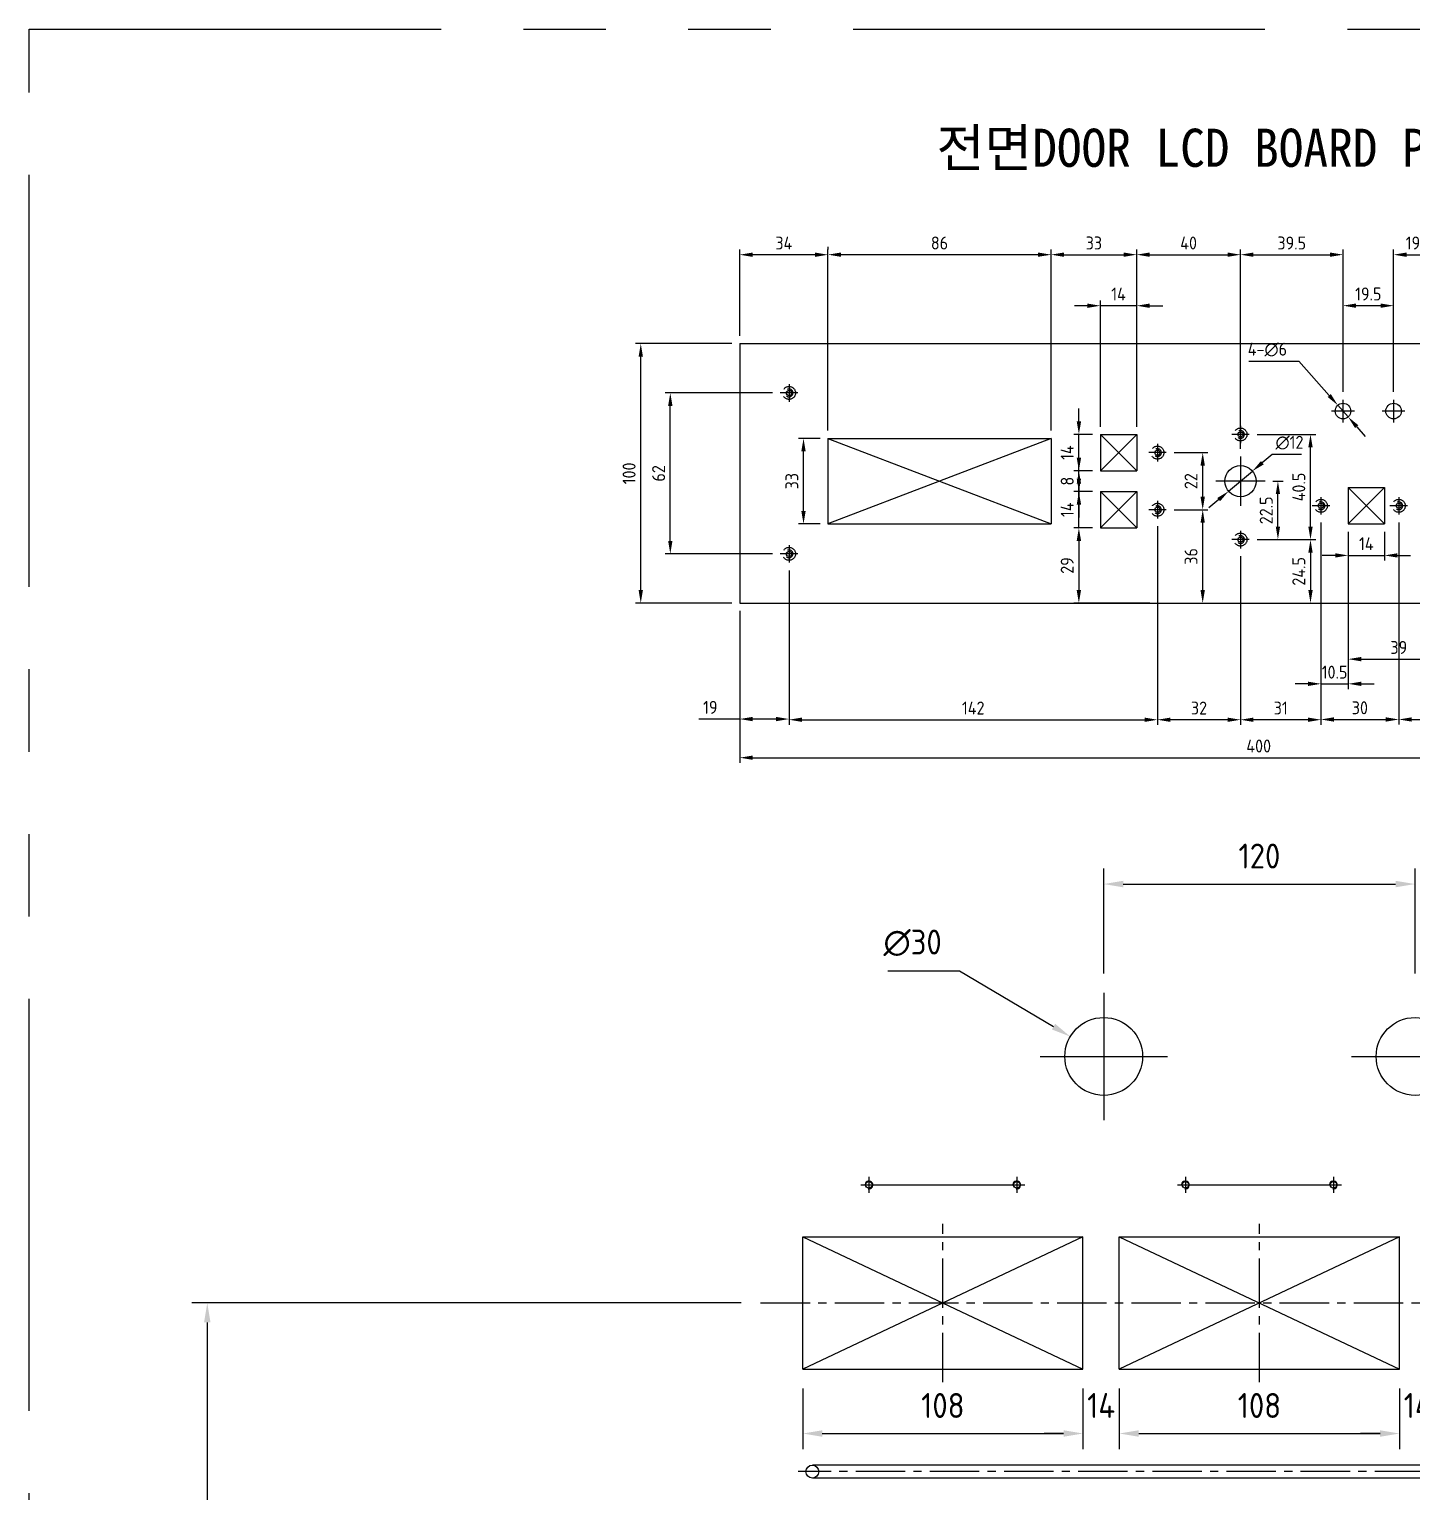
# Model space of a CAD drawing. Header units: millimetres. Extents: x 24815 to 36799, y -9299 to 5469.
# Drawn here: x 28840 to 29373, y 4212 to 4776 of the extents above; entities that cross this region are included whole.
import ezdxf

# ---------------------------------------------------------------- set-up
doc = ezdxf.new("R2010")
doc.units = ezdxf.units.MM
for name, pattern in [('CENTER', [50.8, 31.75, -6.35, 6.35, -6.35]), ('CENTER2', [28.575, 19.05, -3.175, 3.175, -3.175]), ('HIDDEN', [9.525, 6.35, -3.175]), ('PHANTOM2', [31.75, 15.875, -3.175, 3.175, -3.175, 3.175, -3.175])]:
    doc.linetypes.add(name, pattern=pattern)
doc.layers.add('CEN', color=1, linetype='CENTER')
doc.layers.add('CENTER', color=1, linetype='CENTER')
doc.styles.add('HAN', font='')
doc.styles.get("Standard").update_dxf_attribs({"font": 'ISOCP.SHX', "bigfont": 'WHGTXT.SHX'})
doc.styles.get('HAN').set_extended_font_data('GulimChe')
doc.dimstyles.new('PS-3', dxfattribs={"dimscale": 3, "dimtxt": 3.2, "dimasz": 2.5, "dimexe": 2, "dimexo": 2.5, "dimgap": 2, "dimtad": 1, "dimtoh": 1, "dimrnd": 0.05, "dimzin": 12, "dimdsep": 46, "dimtxsty": 'Standard', "dimcen": 0, "dimclrt": 2, "dimazin": 3, "dimtfac": 1, "dimtofl": 0, "dimtmove": 0, "dimatfit": 3, "dimfxl": 0, "dimtolj": 1, "dimtzin": 0, "dimarcsym": 0})
doc.dimstyles.new('PSTEK-2', dxfattribs={"dimtxt": 5, "dimasz": 5, "dimexe": 2, "dimexo": 3, "dimgap": 2, "dimtad": 1, "dimtoh": 1, "dimrnd": 0.05, "dimdsep": 46, "dimtxsty": 'Standard', "dimcen": 0, "dimclrt": 3, "dimadec": 1, "dimazin": 2, "dimtfac": 1, "dimtmove": 0, "dimatfit": 3, "dimfxl": 0, "dimtolj": 1, "dimtzin": 0, "dimarcsym": 0})

# ---------------------------------------------------------------- blocks, each defined once
blk = doc.blocks.new('*D316')
at = {"color": 0, "lineweight": -2}
for p, q in [((29281.09, 4612.59), (29294.14, 4612.59)), ((29292.14, 4595.59), (29292.14, 4607.59)), ((29281.09, 4590.59), (29294.14, 4590.59))]:
    blk.add_line(p, q, dxfattribs=at)
at = {"color": 0}
for points in [[(29291.3, 4607.59), (29292.97, 4607.59), (29292.14, 4612.59)], [(29291.3, 4595.59), (29292.97, 4595.59), (29292.14, 4590.59)]]:
    blk.add_solid(points, dxfattribs=at)
at = {"layer": 'Defpoints', "color": 0}
for p in [(29278.09, 4612.59), (29292.14, 4612.59), (29278.09, 4590.59)]:
    blk.add_point(p, dxfattribs=at)
at = {"color": 2, "insert": (29287.63, 4601.59), "char_height": 5, "attachment_point": 5, "rotation": 90}
blk.add_mtext('\\A1;22', dxfattribs=at)
blk = doc.blocks.new('*D317')
at = {"color": 0, "lineweight": -2}
for p, q in [((29266.71, 4627.09), (29266.71, 4690.87)), ((29306.71, 4614.07), (29306.71, 4690.87)), ((29271.71, 4688.87), (29301.71, 4688.87))]:
    blk.add_line(p, q, dxfattribs=at)
at = {"color": 0}
for points in [[(29271.71, 4689.71), (29271.71, 4688.04), (29266.71, 4688.87)], [(29301.71, 4689.71), (29301.71, 4688.04), (29306.71, 4688.87)]]:
    blk.add_solid(points, dxfattribs=at)
at = {"layer": 'Defpoints', "color": 0}
for p in [(29306.71, 4688.87), (29266.71, 4624.09), (29306.71, 4611.07)]:
    blk.add_point(p, dxfattribs=at)
at = {"color": 2, "insert": (29286.71, 4693.37), "char_height": 5, "attachment_point": 5}
blk.add_mtext('\\A1;40', dxfattribs=at)
blk = doc.blocks.new('*D318')
at = {"color": 0, "lineweight": -2}
for p, q in [((29281.09, 4590.59), (29294.14, 4590.59)), ((29292.14, 4559.59), (29292.14, 4585.59)), ((29277.71, 4554.59), (29294.14, 4554.59))]:
    blk.add_line(p, q, dxfattribs=at)
at = {"color": 0}
for points in [[(29291.3, 4585.59), (29292.97, 4585.59), (29292.14, 4590.59)], [(29291.3, 4559.59), (29292.97, 4559.59), (29292.14, 4554.59)]]:
    blk.add_solid(points, dxfattribs=at)
at = {"layer": 'Defpoints', "color": 0}
for p in [(29278.09, 4590.59), (29292.14, 4590.59), (29274.71, 4554.59)]:
    blk.add_point(p, dxfattribs=at)
at = {"color": 2, "insert": (29287.64, 4572.59), "char_height": 5, "attachment_point": 5, "rotation": 90}
blk.add_mtext('\\A1;36', dxfattribs=at)
blk = doc.blocks.new('*D319')
at = {"color": 0, "lineweight": -2}
for p, q in [((29337.71, 4585.7), (29337.71, 4521.49)), ((29348.21, 4582.09), (29348.21, 4521.49)), ((29332.71, 4523.49), (29327.71, 4523.49)), ((29337.71, 4523.49), (29348.21, 4523.49)), ((29353.21, 4523.49), (29358.21, 4523.49))]:
    blk.add_line(p, q, dxfattribs=at)
at = {"color": 0}
for points in [[(29332.71, 4524.32), (29332.71, 4522.66), (29337.71, 4523.49)], [(29353.21, 4524.32), (29353.21, 4522.66), (29348.21, 4523.49)]]:
    blk.add_solid(points, dxfattribs=at)
at = {"layer": 'Defpoints', "color": 0}
for p in [(29337.71, 4588.7), (29348.21, 4585.09), (29348.21, 4523.49)]:
    blk.add_point(p, dxfattribs=at)
at = {"color": 2, "insert": (29342.96, 4527.99), "char_height": 5, "attachment_point": 5}
blk.add_mtext('\\A1;10.5', dxfattribs=at)
blk = doc.blocks.new('*D320')
at = {"color": 0, "lineweight": -2}
for p, q in [((29274.71, 4582.2), (29274.71, 4507.66)), ((29306.71, 4572.7), (29306.71, 4507.66)), ((29301.71, 4509.66), (29279.71, 4509.66))]:
    blk.add_line(p, q, dxfattribs=at)
at = {"color": 0}
for points in [[(29279.71, 4510.49), (29279.71, 4508.82), (29274.71, 4509.66)], [(29301.71, 4510.49), (29301.71, 4508.82), (29306.71, 4509.66)]]:
    blk.add_solid(points, dxfattribs=at)
at = {"layer": 'Defpoints', "color": 0}
for p in [(29274.71, 4585.2), (29306.71, 4575.7), (29274.71, 4509.66)]:
    blk.add_point(p, dxfattribs=at)
at = {"color": 2, "insert": (29290.71, 4514.16), "char_height": 5, "attachment_point": 5}
blk.add_mtext('\\A1;32', dxfattribs=at)
blk = doc.blocks.new('*D321')
at = {"color": 0, "lineweight": -2}
for p, q in [((29113.71, 4551.59), (29113.71, 4493.03)), ((29513.71, 4551.59), (29513.71, 4493.03)), ((29118.71, 4495.03), (29508.71, 4495.03))]:
    blk.add_line(p, q, dxfattribs=at)
at = {"color": 0}
for points in [[(29118.71, 4495.86), (29118.71, 4494.2), (29113.71, 4495.03)], [(29508.71, 4495.86), (29508.71, 4494.2), (29513.71, 4495.03)]]:
    blk.add_solid(points, dxfattribs=at)
at = {"layer": 'Defpoints', "color": 0}
for p in [(29113.71, 4554.59), (29513.71, 4554.59), (29513.71, 4495.03)]:
    blk.add_point(p, dxfattribs=at)
at = {"color": 2, "insert": (29313.71, 4499.53), "char_height": 5, "attachment_point": 5}
blk.add_mtext('\\A1;400', dxfattribs=at)
blk = doc.blocks.new('*D322')
at = {"color": 0, "lineweight": -2}
for p, q in [((29247.71, 4669.2), (29242.71, 4669.2)), ((29252.71, 4622.59), (29252.71, 4671.2)), ((29266.71, 4669.2), (29252.71, 4669.2)), ((29266.71, 4625.09), (29266.71, 4671.2)), ((29271.71, 4669.2), (29276.71, 4669.2))]:
    blk.add_line(p, q, dxfattribs=at)
at = {"color": 0}
for points in [[(29247.71, 4670.03), (29247.71, 4668.36), (29252.71, 4669.2)], [(29271.71, 4670.03), (29271.71, 4668.36), (29266.71, 4669.2)]]:
    blk.add_solid(points, dxfattribs=at)
at = {"layer": 'Defpoints', "color": 0}
for p in [(29252.71, 4669.2), (29266.71, 4622.09), (29252.71, 4619.59)]:
    blk.add_point(p, dxfattribs=at)
at = {"color": 2, "insert": (29259.71, 4673.7), "char_height": 5, "attachment_point": 5}
blk.add_mtext('\\A1;14', dxfattribs=at)
blk = doc.blocks.new('*D323')
at = {"color": 0, "lineweight": -2}
for p, q in [((29233.71, 4623.09), (29233.71, 4690.87)), ((29266.71, 4622.59), (29266.71, 4690.87)), ((29238.71, 4688.87), (29261.71, 4688.87))]:
    blk.add_line(p, q, dxfattribs=at)
at = {"color": 0}
for points in [[(29238.71, 4689.71), (29238.71, 4688.04), (29233.71, 4688.87)], [(29261.71, 4689.71), (29261.71, 4688.04), (29266.71, 4688.87)]]:
    blk.add_solid(points, dxfattribs=at)
at = {"layer": 'Defpoints', "color": 0}
for p in [(29266.71, 4688.87), (29233.71, 4620.09), (29266.71, 4619.59)]:
    blk.add_point(p, dxfattribs=at)
at = {"color": 2, "insert": (29250.21, 4693.37), "char_height": 5, "attachment_point": 5}
blk.add_mtext('\\A1;33', dxfattribs=at)
blk = doc.blocks.new('*D324')
at = {"color": 0, "lineweight": -2}
for p, q in [((29244.42, 4602.59), (29244.42, 4607.59)), ((29249.71, 4597.59), (29242.42, 4597.59)), ((29244.42, 4583.59), (29244.42, 4597.59)), ((29249.71, 4583.59), (29242.42, 4583.59)), ((29244.42, 4578.59), (29244.42, 4573.59))]:
    blk.add_line(p, q, dxfattribs=at)
at = {"color": 0}
for points in [[(29243.59, 4602.59), (29245.26, 4602.59), (29244.42, 4597.59)], [(29243.59, 4578.59), (29245.26, 4578.59), (29244.42, 4583.59)]]:
    blk.add_solid(points, dxfattribs=at)
at = {"layer": 'Defpoints', "color": 0}
for p in [(29244.42, 4597.59), (29252.71, 4597.59), (29252.71, 4583.59)]:
    blk.add_point(p, dxfattribs=at)
at = {"color": 2, "insert": (29239.92, 4590.59), "char_height": 5, "attachment_point": 5, "rotation": 90}
blk.add_mtext('\\A1;14', dxfattribs=at)
blk = doc.blocks.new('*D325')
at = {"color": 0, "lineweight": -2}
for p, q in [((29249.71, 4583.59), (29242.42, 4583.59)), ((29244.42, 4578.59), (29244.42, 4559.59)), ((29271.71, 4554.59), (29242.42, 4554.59))]:
    blk.add_line(p, q, dxfattribs=at)
at = {"color": 0}
for points in [[(29243.58, 4578.59), (29245.25, 4578.59), (29244.42, 4583.59)], [(29243.58, 4559.59), (29245.25, 4559.59), (29244.42, 4554.59)]]:
    blk.add_solid(points, dxfattribs=at)
at = {"layer": 'Defpoints', "color": 0}
for p in [(29252.71, 4583.59), (29244.42, 4554.59), (29274.71, 4554.59)]:
    blk.add_point(p, dxfattribs=at)
at = {"color": 2, "insert": (29239.92, 4569.09), "char_height": 5, "attachment_point": 5, "rotation": 90}
blk.add_mtext('\\A1;29', dxfattribs=at)
blk = doc.blocks.new('*D326')
at = {"color": 0, "lineweight": -2}
for p, q in [((29144.71, 4618.09), (29136.3, 4618.09)), ((29138.3, 4590.09), (29138.3, 4613.09)), ((29144.71, 4585.09), (29136.3, 4585.09))]:
    blk.add_line(p, q, dxfattribs=at)
at = {"color": 0}
for points in [[(29137.46, 4613.09), (29139.13, 4613.09), (29138.3, 4618.09)], [(29137.46, 4590.09), (29139.13, 4590.09), (29138.3, 4585.09)]]:
    blk.add_solid(points, dxfattribs=at)
at = {"layer": 'Defpoints', "color": 0}
for p in [(29138.3, 4618.09), (29147.71, 4618.09), (29147.71, 4585.09)]:
    blk.add_point(p, dxfattribs=at)
at = {"color": 2, "insert": (29133.8, 4601.59), "char_height": 5, "attachment_point": 5, "rotation": 90}
blk.add_mtext('\\A1;33', dxfattribs=at)
blk = doc.blocks.new('*D327')
at = {"color": 0, "lineweight": -2}
for p, q in [((29113.71, 4657.59), (29113.71, 4690.86)), ((29147.71, 4621.09), (29147.71, 4690.86)), ((29142.71, 4688.86), (29118.71, 4688.86))]:
    blk.add_line(p, q, dxfattribs=at)
at = {"color": 0}
for points in [[(29118.71, 4689.69), (29118.71, 4688.02), (29113.71, 4688.86)], [(29142.71, 4689.69), (29142.71, 4688.02), (29147.71, 4688.86)]]:
    blk.add_solid(points, dxfattribs=at)
at = {"layer": 'Defpoints', "color": 0}
for p in [(29113.71, 4688.86), (29113.71, 4654.59), (29147.71, 4618.09)]:
    blk.add_point(p, dxfattribs=at)
at = {"color": 3, "insert": (29130.71, 4693.36), "char_height": 5, "attachment_point": 5}
blk.add_mtext('\\A1;34', dxfattribs=at)
blk = doc.blocks.new('*D328')
at = {"color": 0, "lineweight": -2}
for p, q in [((29110.71, 4654.59), (29073.57, 4654.59)), ((29075.57, 4559.59), (29075.57, 4649.59)), ((29110.71, 4554.59), (29073.57, 4554.59))]:
    blk.add_line(p, q, dxfattribs=at)
at = {"color": 0}
for points in [[(29074.74, 4649.59), (29076.41, 4649.59), (29075.57, 4654.59)], [(29074.74, 4559.59), (29076.41, 4559.59), (29075.57, 4554.59)]]:
    blk.add_solid(points, dxfattribs=at)
at = {"layer": 'Defpoints', "color": 0}
for p in [(29075.57, 4654.59), (29113.71, 4654.59), (29113.71, 4554.59)]:
    blk.add_point(p, dxfattribs=at)
at = {"color": 2, "insert": (29071.07, 4604.59), "char_height": 5, "attachment_point": 5, "rotation": 90}
blk.add_mtext('\\A1;100', dxfattribs=at)
blk = doc.blocks.new('*D329')
at = {"color": 0, "lineweight": -2}
for p, q in [((29126.32, 4635.59), (29084.95, 4635.59)), ((29086.95, 4578.59), (29086.95, 4630.59)), ((29126.32, 4573.59), (29084.95, 4573.59))]:
    blk.add_line(p, q, dxfattribs=at)
at = {"color": 0}
for points in [[(29086.12, 4630.59), (29087.79, 4630.59), (29086.95, 4635.59)], [(29086.12, 4578.59), (29087.79, 4578.59), (29086.95, 4573.59)]]:
    blk.add_solid(points, dxfattribs=at)
at = {"layer": 'Defpoints', "color": 0}
for p in [(29086.95, 4635.59), (29129.32, 4635.59), (29129.32, 4573.59)]:
    blk.add_point(p, dxfattribs=at)
at = {"color": 2, "insert": (29082.45, 4604.59), "char_height": 5, "attachment_point": 5, "rotation": 90}
blk.add_mtext('\\A1;62', dxfattribs=at)
blk = doc.blocks.new('*D330')
at = {"color": 0, "lineweight": -2}
for p, q in [((29132.71, 4567.2), (29132.71, 4507.92)), ((29113.71, 4551.59), (29113.71, 4507.92)), ((29113.71, 4509.92), (29097.94, 4509.92)), ((29127.71, 4509.92), (29118.71, 4509.92))]:
    blk.add_line(p, q, dxfattribs=at)
at = {"color": 0}
for points in [[(29118.71, 4510.75), (29118.71, 4509.09), (29113.71, 4509.92)], [(29127.71, 4510.75), (29127.71, 4509.09), (29132.71, 4509.92)]]:
    blk.add_solid(points, dxfattribs=at)
at = {"layer": 'Defpoints', "color": 0}
for p in [(29132.71, 4570.2), (29113.71, 4554.59), (29132.71, 4509.92)]:
    blk.add_point(p, dxfattribs=at)
at = {"color": 2, "insert": (29102.37, 4514.42), "char_height": 5, "attachment_point": 5}
blk.add_mtext('\\A1;19', dxfattribs=at)
blk = doc.blocks.new('*D331')
at = {"color": 0, "lineweight": -2}
for p, q in [((29147.71, 4691.87), (29147.71, 4690.87)), ((29233.71, 4621.09), (29233.71, 4690.87)), ((29228.71, 4688.87), (29152.71, 4688.87))]:
    blk.add_line(p, q, dxfattribs=at)
at = {"color": 0}
for points in [[(29152.71, 4689.71), (29152.71, 4688.04), (29147.71, 4688.87)], [(29228.71, 4689.71), (29228.71, 4688.04), (29233.71, 4688.87)]]:
    blk.add_solid(points, dxfattribs=at)
at = {"layer": 'Defpoints', "color": 0}
for p in [(29147.71, 4688.87), (29147.71, 4688.87), (29233.71, 4618.09)]:
    blk.add_point(p, dxfattribs=at)
at = {"color": 2, "insert": (29190.71, 4693.37), "char_height": 5, "attachment_point": 5}
blk.add_mtext('\\A1;86', dxfattribs=at)
blk = doc.blocks.new('*D332')
at = {"color": 0, "lineweight": -2}
for p, q in [((29274.71, 4584.2), (29274.71, 4507.66)), ((29132.71, 4567.2), (29132.71, 4507.66)), ((29137.71, 4509.66), (29269.71, 4509.66))]:
    blk.add_line(p, q, dxfattribs=at)
at = {"color": 0}
for points in [[(29137.71, 4510.49), (29137.71, 4508.82), (29132.71, 4509.66)], [(29269.71, 4510.49), (29269.71, 4508.82), (29274.71, 4509.66)]]:
    blk.add_solid(points, dxfattribs=at)
at = {"layer": 'Defpoints', "color": 0}
for p in [(29274.71, 4587.2), (29132.71, 4570.2), (29274.71, 4509.66)]:
    blk.add_point(p, dxfattribs=at)
at = {"color": 2, "insert": (29203.71, 4514.16), "char_height": 5, "attachment_point": 5}
blk.add_mtext('\\A1;142', dxfattribs=at)
blk = doc.blocks.new('*D333')
at = {"color": 0, "lineweight": -2}
for p, q in [((29318.93, 4611.91), (29315.11, 4608.69)), ((29330.23, 4611.91), (29318.93, 4611.91)), ((29302.12, 4597.71), (29311.29, 4605.46)), ((29298.3, 4594.49), (29294.48, 4591.26))]:
    blk.add_line(p, q, dxfattribs=at)
at = {"color": 0}
for points in [[(29314.57, 4609.32), (29315.65, 4608.05), (29311.29, 4605.46)], [(29297.77, 4595.12), (29298.84, 4593.85), (29302.12, 4597.71)]]:
    blk.add_solid(points, dxfattribs=at)
at = {"layer": 'Defpoints', "color": 0}
for p in [(29311.29, 4605.46), (29302.12, 4597.71)]:
    blk.add_point(p, dxfattribs=at)
at = {"color": 2, "insert": (29325.58, 4616.41), "char_height": 5, "attachment_point": 5}
blk.add_mtext('\\A1;∅12', dxfattribs=at)
blk = doc.blocks.new('*D334')
at = {"color": 0, "lineweight": -2}
for p, q in [((29319.19, 4601.59), (29323.12, 4601.59)), ((29321.12, 4584.09), (29321.12, 4596.59)), ((29315.09, 4579.09), (29323.12, 4579.09))]:
    blk.add_line(p, q, dxfattribs=at)
at = {"color": 0}
for points in [[(29320.29, 4596.59), (29321.96, 4596.59), (29321.12, 4601.59)], [(29320.29, 4584.09), (29321.96, 4584.09), (29321.12, 4579.09)]]:
    blk.add_solid(points, dxfattribs=at)
at = {"layer": 'Defpoints', "color": 0}
for p in [(29316.19, 4601.59), (29321.12, 4601.59), (29312.09, 4579.09)]:
    blk.add_point(p, dxfattribs=at)
at = {"color": 2, "insert": (29316.62, 4590.34), "char_height": 5, "attachment_point": 5, "rotation": 90}
blk.add_mtext('\\A1;22.5', dxfattribs=at)
blk = doc.blocks.new('*D335')
at = {"color": 0, "lineweight": -2}
for p, q in [((29306.71, 4614.07), (29306.71, 4690.87)), ((29346.21, 4635.96), (29346.21, 4690.87)), ((29311.71, 4688.87), (29341.21, 4688.87))]:
    blk.add_line(p, q, dxfattribs=at)
at = {"color": 0}
for points in [[(29311.71, 4689.71), (29311.71, 4688.04), (29306.71, 4688.87)], [(29341.21, 4689.71), (29341.21, 4688.04), (29346.21, 4688.87)]]:
    blk.add_solid(points, dxfattribs=at)
at = {"layer": 'Defpoints', "color": 0}
for p in [(29346.21, 4688.87), (29346.21, 4632.96), (29306.71, 4611.07)]:
    blk.add_point(p, dxfattribs=at)
at = {"color": 2, "insert": (29326.46, 4693.37), "char_height": 5, "attachment_point": 5}
blk.add_mtext('\\A1;39.5', dxfattribs=at)
blk = doc.blocks.new('*D336')
at = {"color": 0, "lineweight": -2}
for p, q in [((29313.09, 4619.59), (29335.68, 4619.59)), ((29333.68, 4584.09), (29333.68, 4614.59)), ((29315.09, 4579.09), (29335.68, 4579.09))]:
    blk.add_line(p, q, dxfattribs=at)
at = {"color": 0}
for points in [[(29332.85, 4614.59), (29334.52, 4614.59), (29333.68, 4619.59)], [(29332.85, 4584.09), (29334.52, 4584.09), (29333.68, 4579.09)]]:
    blk.add_solid(points, dxfattribs=at)
at = {"layer": 'Defpoints', "color": 0}
for p in [(29310.09, 4619.59), (29333.68, 4619.59), (29312.09, 4579.09)]:
    blk.add_point(p, dxfattribs=at)
at = {"color": 2, "insert": (29329.18, 4599.34), "char_height": 5, "attachment_point": 5, "rotation": 90}
blk.add_mtext('\\A1;40.5', dxfattribs=at)
blk = doc.blocks.new('*D337')
at = {"color": 0, "lineweight": -2}
for p, q in [((29313.09, 4579.09), (29335.68, 4579.09)), ((29333.68, 4574.09), (29333.68, 4559.59)), ((29309.71, 4554.59), (29335.68, 4554.59))]:
    blk.add_line(p, q, dxfattribs=at)
at = {"color": 0}
for points in [[(29332.85, 4574.09), (29334.52, 4574.09), (29333.68, 4579.09)], [(29332.85, 4559.59), (29334.52, 4559.59), (29333.68, 4554.59)]]:
    blk.add_solid(points, dxfattribs=at)
at = {"layer": 'Defpoints', "color": 0}
for p in [(29310.09, 4579.09), (29306.71, 4554.59), (29333.68, 4554.59)]:
    blk.add_point(p, dxfattribs=at)
at = {"color": 2, "insert": (29329.18, 4566.84), "char_height": 5, "attachment_point": 5, "rotation": 90}
blk.add_mtext('\\A1;24.5', dxfattribs=at)
blk = doc.blocks.new('*D338')
at = {"color": 0, "lineweight": -2}
for p, q in [((29367.71, 4585.7), (29367.71, 4507.76)), ((29397.71, 4585.7), (29397.71, 4507.76)), ((29372.71, 4509.76), (29392.71, 4509.76))]:
    blk.add_line(p, q, dxfattribs=at)
at = {"color": 0}
for points in [[(29372.71, 4510.59), (29372.71, 4508.92), (29367.71, 4509.76)], [(29392.71, 4510.59), (29392.71, 4508.92), (29397.71, 4509.76)]]:
    blk.add_solid(points, dxfattribs=at)
at = {"layer": 'Defpoints', "color": 0}
for p in [(29367.71, 4588.7), (29397.71, 4588.7), (29397.71, 4509.76)]:
    blk.add_point(p, dxfattribs=at)
at = {"color": 2, "insert": (29382.71, 4514.26), "char_height": 5, "attachment_point": 5}
blk.add_mtext('\\A1;30', dxfattribs=at)
blk = doc.blocks.new('*D339')
at = {"color": 0, "lineweight": -2}
for p, q in [((29337.71, 4585.7), (29337.71, 4507.76)), ((29367.71, 4585.7), (29367.71, 4507.76)), ((29342.71, 4509.76), (29362.71, 4509.76))]:
    blk.add_line(p, q, dxfattribs=at)
at = {"color": 0}
for points in [[(29342.71, 4510.59), (29342.71, 4508.92), (29337.71, 4509.76)], [(29362.71, 4510.59), (29362.71, 4508.92), (29367.71, 4509.76)]]:
    blk.add_solid(points, dxfattribs=at)
at = {"layer": 'Defpoints', "color": 0}
for p in [(29337.71, 4588.7), (29367.71, 4588.7), (29367.71, 4509.76)]:
    blk.add_point(p, dxfattribs=at)
at = {"color": 2, "insert": (29352.71, 4514.26), "char_height": 5, "attachment_point": 5}
blk.add_mtext('\\A1;30', dxfattribs=at)
blk = doc.blocks.new('*D341')
at = {"color": 0, "lineweight": -2}
for p, q in [((29337.71, 4585.7), (29337.71, 4507.66)), ((29306.71, 4572.7), (29306.71, 4507.66)), ((29332.71, 4509.66), (29311.71, 4509.66))]:
    blk.add_line(p, q, dxfattribs=at)
at = {"color": 0}
for points in [[(29311.71, 4510.49), (29311.71, 4508.82), (29306.71, 4509.66)], [(29332.71, 4510.49), (29332.71, 4508.82), (29337.71, 4509.66)]]:
    blk.add_solid(points, dxfattribs=at)
at = {"layer": 'Defpoints', "color": 0}
for p in [(29337.71, 4588.7), (29306.71, 4575.7), (29306.71, 4509.66)]:
    blk.add_point(p, dxfattribs=at)
at = {"color": 2, "insert": (29322.21, 4514.16), "char_height": 5, "attachment_point": 5}
blk.add_mtext('\\A1;31', dxfattribs=at)
blk = doc.blocks.new('*D346')
at = {"color": 0, "lineweight": -2}
for p, q in [((29346.21, 4637.96), (29346.21, 4671.23)), ((29351.21, 4669.23), (29360.71, 4669.23)), ((29365.71, 4637.96), (29365.71, 4671.23))]:
    blk.add_line(p, q, dxfattribs=at)
at = {"color": 0}
for points in [[(29351.21, 4670.06), (29351.21, 4668.39), (29346.21, 4669.23)], [(29360.71, 4670.06), (29360.71, 4668.39), (29365.71, 4669.23)]]:
    blk.add_solid(points, dxfattribs=at)
at = {"layer": 'Defpoints', "color": 0}
for p in [(29365.71, 4669.23), (29346.21, 4634.96), (29365.71, 4634.96)]:
    blk.add_point(p, dxfattribs=at)
at = {"color": 2, "insert": (29355.96, 4673.73), "char_height": 5, "attachment_point": 5}
blk.add_mtext('\\A1;19.5', dxfattribs=at)
blk = doc.blocks.new('*D347')
at = {"color": 0, "lineweight": -2}
for p, q in [((29365.71, 4635.96), (29365.71, 4690.87)), ((29385.21, 4635.96), (29385.21, 4690.87)), ((29370.71, 4688.87), (29380.21, 4688.87))]:
    blk.add_line(p, q, dxfattribs=at)
at = {"color": 0}
for points in [[(29370.71, 4689.7), (29370.71, 4688.03), (29365.71, 4688.87)], [(29380.21, 4689.7), (29380.21, 4688.03), (29385.21, 4688.87)]]:
    blk.add_solid(points, dxfattribs=at)
at = {"layer": 'Defpoints', "color": 0}
for p in [(29385.21, 4688.87), (29365.71, 4632.96), (29385.21, 4632.96)]:
    blk.add_point(p, dxfattribs=at)
at = {"color": 2, "insert": (29375.46, 4693.37), "char_height": 5, "attachment_point": 5}
blk.add_mtext('\\A1;19.5', dxfattribs=at)
blk = doc.blocks.new('*D348')
at = {"color": 0, "lineweight": -2}
for p, q in [((29309.95, 4647.79), (29329.25, 4647.79)), ((29329.25, 4647.79), (29340.91, 4634.58)), ((29348.19, 4626.34), (29344.22, 4630.84)), ((29351.5, 4622.59), (29354.81, 4618.84))]:
    blk.add_line(p, q, dxfattribs=at)
at = {"color": 0}
for points in [[(29341.53, 4635.14), (29340.29, 4634.03), (29344.22, 4630.84)], [(29352.13, 4623.14), (29350.88, 4622.04), (29348.19, 4626.34)]]:
    blk.add_solid(points, dxfattribs=at)
at = {"layer": 'Defpoints', "color": 0}
for p in [(29344.22, 4630.84), (29348.19, 4626.34)]:
    blk.add_point(p, dxfattribs=at)
at = {"color": 2, "insert": (29317.08, 4652.29), "char_height": 5, "attachment_point": 5}
blk.add_mtext('\\A1;4-∅6', dxfattribs=at)
blk = doc.blocks.new('*D349')
at = {"color": 0, "lineweight": -2}
for p, q in [((29348.21, 4582.09), (29348.21, 4570.98)), ((29362.21, 4582.09), (29362.21, 4570.98)), ((29343.21, 4572.98), (29338.21, 4572.98)), ((29348.21, 4572.98), (29362.21, 4572.98)), ((29367.21, 4572.98), (29372.21, 4572.98))]:
    blk.add_line(p, q, dxfattribs=at)
at = {"color": 0}
for points in [[(29343.21, 4573.81), (29343.21, 4572.15), (29348.21, 4572.98)], [(29367.21, 4573.81), (29367.21, 4572.15), (29362.21, 4572.98)]]:
    blk.add_solid(points, dxfattribs=at)
at = {"layer": 'Defpoints', "color": 0}
for p in [(29348.21, 4585.09), (29362.21, 4585.09), (29362.21, 4572.98)]:
    blk.add_point(p, dxfattribs=at)
at = {"color": 2, "insert": (29355.21, 4577.48), "char_height": 5, "attachment_point": 5}
blk.add_mtext('\\A1;14', dxfattribs=at)
blk = doc.blocks.new('*D353')
at = {"color": 0, "lineweight": -2}
for p, q in [((29348.21, 4582.09), (29348.21, 4531.01)), ((29387.21, 4582.09), (29387.21, 4531.01)), ((29353.21, 4533.01), (29382.21, 4533.01))]:
    blk.add_line(p, q, dxfattribs=at)
at = {"color": 0}
for points in [[(29353.21, 4533.84), (29353.21, 4532.18), (29348.21, 4533.01)], [(29382.21, 4533.84), (29382.21, 4532.18), (29387.21, 4533.01)]]:
    blk.add_solid(points, dxfattribs=at)
at = {"layer": 'Defpoints', "color": 0}
for p in [(29348.21, 4585.09), (29387.21, 4585.09), (29387.21, 4533.01)]:
    blk.add_point(p, dxfattribs=at)
at = {"color": 2, "insert": (29367.71, 4537.51), "char_height": 5, "attachment_point": 5}
blk.add_mtext('\\A1;39', dxfattribs=at)
blk = doc.blocks.new('*D354')
at = {"color": 0, "lineweight": -2}
for p, q in [((29244.42, 4610.59), (29244.42, 4615.59)), ((29249.71, 4605.59), (29242.42, 4605.59)), ((29244.42, 4597.59), (29244.42, 4605.59)), ((29249.71, 4597.59), (29242.42, 4597.59)), ((29244.42, 4592.59), (29244.42, 4587.59))]:
    blk.add_line(p, q, dxfattribs=at)
at = {"color": 0}
for points in [[(29243.59, 4610.59), (29245.26, 4610.59), (29244.42, 4605.59)], [(29243.59, 4592.59), (29245.26, 4592.59), (29244.42, 4597.59)]]:
    blk.add_solid(points, dxfattribs=at)
at = {"layer": 'Defpoints', "color": 0}
for p in [(29244.42, 4605.59), (29252.71, 4605.59), (29252.71, 4597.59)]:
    blk.add_point(p, dxfattribs=at)
at = {"color": 2, "insert": (29239.92, 4601.59), "char_height": 5, "attachment_point": 5, "rotation": 90}
blk.add_mtext('\\A1;8', dxfattribs=at)
blk = doc.blocks.new('*D355')
at = {"color": 0, "lineweight": -2}
for p, q in [((29244.42, 4624.59), (29244.42, 4629.59)), ((29249.71, 4619.59), (29242.42, 4619.59)), ((29244.42, 4605.59), (29244.42, 4619.59)), ((29249.71, 4605.59), (29242.42, 4605.59)), ((29244.42, 4600.59), (29244.42, 4595.59))]:
    blk.add_line(p, q, dxfattribs=at)
at = {"color": 0}
for points in [[(29243.59, 4624.59), (29245.26, 4624.59), (29244.42, 4619.59)], [(29243.59, 4600.59), (29245.26, 4600.59), (29244.42, 4605.59)]]:
    blk.add_solid(points, dxfattribs=at)
at = {"layer": 'Defpoints', "color": 0}
for p in [(29244.42, 4619.59), (29252.71, 4619.59), (29252.71, 4605.59)]:
    blk.add_point(p, dxfattribs=at)
at = {"color": 2, "insert": (29239.92, 4612.59), "char_height": 5, "attachment_point": 5, "rotation": 90}
blk.add_mtext('\\A1;14', dxfattribs=at)
blk = doc.blocks.new('*D390')
at = {"color": 0, "lineweight": -2}
for p, q in [((29114.27, 4284.9), (28902.51, 4284.9)), ((28908.51, 4277.4), (28908.51, 3758.4)), ((29056.5, 3750.9), (28902.51, 3750.9))]:
    blk.add_line(p, q, dxfattribs=at)
at = {"color": 0}
for points in [[(28907.26, 4277.4), (28909.76, 4277.4), (28908.51, 4284.9)], [(28907.26, 3758.4), (28909.76, 3758.4), (28908.51, 3750.9)]]:
    blk.add_solid(points, dxfattribs=at)
at = {"layer": 'Defpoints', "color": 0}
for p in [(29121.77, 4284.9), (28908.51, 3750.9), (29064, 3750.9)]:
    blk.add_point(p, dxfattribs=at)
at = {"color": 2, "insert": (28897.71, 4017.9), "char_height": 9.6, "attachment_point": 5, "rotation": 90}
blk.add_mtext('\\A1;534', dxfattribs=at)
blk = doc.blocks.new('*D391')
at = {"color": 0, "lineweight": -2}
for p, q in [((29138, 4251.9), (29138, 4228.59)), ((29246, 4251.9), (29246, 4228.59)), ((29145.5, 4234.59), (29238.5, 4234.59))]:
    blk.add_line(p, q, dxfattribs=at)
at = {"color": 0}
for points in [[(29145.5, 4235.84), (29145.5, 4233.34), (29138, 4234.59)], [(29238.5, 4235.84), (29238.5, 4233.34), (29246, 4234.59)]]:
    blk.add_solid(points, dxfattribs=at)
at = {"layer": 'Defpoints', "color": 0}
for p in [(29138, 4259.4), (29246, 4259.4), (29246, 4234.59)]:
    blk.add_point(p, dxfattribs=at)
at = {"color": 2, "insert": (29192, 4245.39), "char_height": 9.6, "attachment_point": 5}
blk.add_mtext('\\A1;108', dxfattribs=at)
blk = doc.blocks.new('*D225')
at = {"color": 0, "lineweight": -2}
for p, q in [((29246, 4251.9), (29246, 4228.59)), ((29260, 4251.9), (29260, 4228.59)), ((29238.5, 4234.59), (29231, 4234.59)), ((29267.5, 4234.59), (29275, 4234.59))]:
    blk.add_line(p, q, dxfattribs=at)
at = {"color": 0}
for points in [[(29238.5, 4235.84), (29238.5, 4233.34), (29246, 4234.59)], [(29267.5, 4235.84), (29267.5, 4233.34), (29260, 4234.59)]]:
    blk.add_solid(points, dxfattribs=at)
at = {"layer": 'Defpoints', "color": 0}
for p in [(29246, 4259.4), (29260, 4259.4), (29260, 4234.59)]:
    blk.add_point(p, dxfattribs=at)
at = {"color": 2, "insert": (29253, 4245.39), "char_height": 9.6, "attachment_point": 5}
blk.add_mtext('\\A1;14', dxfattribs=at)
blk = doc.blocks.new('*D392')
at = {"color": 0, "lineweight": -2}
for p, q in [((29260, 4251.9), (29260, 4228.59)), ((29368, 4251.9), (29368, 4228.59)), ((29267.5, 4234.59), (29360.5, 4234.59))]:
    blk.add_line(p, q, dxfattribs=at)
at = {"color": 0}
for points in [[(29267.5, 4235.84), (29267.5, 4233.34), (29260, 4234.59)], [(29360.5, 4235.84), (29360.5, 4233.34), (29368, 4234.59)]]:
    blk.add_solid(points, dxfattribs=at)
at = {"layer": 'Defpoints', "color": 0}
for p in [(29260, 4259.4), (29368, 4259.4), (29368, 4234.59)]:
    blk.add_point(p, dxfattribs=at)
at = {"color": 2, "insert": (29314, 4245.39), "char_height": 9.6, "attachment_point": 5}
blk.add_mtext('\\A1;108', dxfattribs=at)
blk = doc.blocks.new('*D226')
at = {"color": 0, "lineweight": -2}
for p, q in [((29368, 4251.9), (29368, 4228.59)), ((29382, 4251.9), (29382, 4228.59)), ((29360.5, 4234.59), (29353, 4234.59)), ((29389.5, 4234.59), (29397, 4234.59))]:
    blk.add_line(p, q, dxfattribs=at)
at = {"color": 0}
for points in [[(29360.5, 4235.84), (29360.5, 4233.34), (29368, 4234.59)], [(29389.5, 4235.84), (29389.5, 4233.34), (29382, 4234.59)]]:
    blk.add_solid(points, dxfattribs=at)
at = {"layer": 'Defpoints', "color": 0}
for p in [(29368, 4259.4), (29382, 4259.4), (29368, 4234.59)]:
    blk.add_point(p, dxfattribs=at)
at = {"color": 2, "insert": (29375, 4245.39), "char_height": 9.6, "attachment_point": 5}
blk.add_mtext('\\A1;14', dxfattribs=at)
blk = doc.blocks.new('*D395')
at = {"color": 0, "lineweight": -2}
for p, q in [((29254, 4411.91), (29254, 4452.33)), ((29374, 4411.91), (29374, 4452.33)), ((29261.5, 4446.33), (29366.5, 4446.33))]:
    blk.add_line(p, q, dxfattribs=at)
at = {"color": 0}
for points in [[(29261.5, 4447.58), (29261.5, 4445.08), (29254, 4446.33)], [(29366.5, 4447.58), (29366.5, 4445.08), (29374, 4446.33)]]:
    blk.add_solid(points, dxfattribs=at)
at = {"layer": 'Defpoints', "color": 0}
for p in [(29374, 4446.33), (29254, 4404.41), (29374, 4404.41)]:
    blk.add_point(p, dxfattribs=at)
at = {"color": 2, "insert": (29314, 4457.13), "char_height": 9.6, "attachment_point": 5}
blk.add_mtext('\\A1;120', dxfattribs=at)
blk = doc.blocks.new('*D396')
at = {"color": 0, "lineweight": -2}
for p, q in [((29170.73, 4412.86), (29198.45, 4412.86)), ((29198.45, 4412.86), (29234.65, 4391.38))]:
    blk.add_line(p, q, dxfattribs=at)
at = {"color": 0}
blk.add_solid([(29235.29, 4392.45), (29234.01, 4390.3), (29241.1, 4387.55)], dxfattribs=at)
at = {"layer": 'Defpoints', "color": 0}
for p in [(29241.1, 4387.55), (29266.9, 4372.24)]:
    blk.add_point(p, dxfattribs=at)
at = {"color": 2, "insert": (29180.34, 4423.66), "char_height": 9.6, "attachment_point": 5}
blk.add_mtext('\\A1;∅30', dxfattribs=at)

msp = doc.modelspace()

# ---------------------------------------------------------------- linework, layer by layer
at = {"color": 3}
for p, q in [((29113.705, 4654.587), (29513.705, 4654.587)), ((29113.705, 4654.587), (29113.705, 4554.587)), ((29147.705, 4618.087), (29147.705, 4585.087)), ((29147.705, 4618.087), (29233.705, 4618.087)), ((29233.705, 4618.087), (29233.705, 4585.087)), ((29252.705, 4619.587), (29252.705, 4605.587)), ((29252.705, 4619.587), (29266.705, 4619.587)), ((29266.705, 4619.587), (29266.705, 4605.587)), ((29252.705, 4605.587), (29266.705, 4605.587)), ((29348.205, 4599.087), (29348.205, 4585.087)), ((29348.205, 4599.087), (29362.205, 4599.087)), ((29362.205, 4599.087), (29362.205, 4585.087)), ((29252.705, 4597.587), (29252.705, 4583.587)), ((29252.705, 4597.587), (29266.705, 4597.587)), ((29266.705, 4597.587), (29266.705, 4583.587)), ((29147.705, 4585.087), (29233.705, 4585.087)), ((29252.705, 4583.587), (29266.705, 4583.587)), ((29348.205, 4585.087), (29362.205, 4585.087)), ((29113.705, 4554.587), (29513.705, 4554.587)), ((29138, 4310.399), (29246, 4310.399)), ((29138, 4259.399), (29138, 4310.399)), ((29246, 4259.399), (29246, 4310.399)), ((29260, 4259.399), (29260, 4310.399)), ((29260, 4310.399), (29368, 4310.399)), ((29368, 4259.399), (29368, 4310.399)), ((29138, 4259.399), (29246, 4259.399)), ((29260, 4259.399), (29368, 4259.399))]:
    msp.add_line(p, q, dxfattribs=at)
for p, q in [((29233.705, 4618.087), (29147.705, 4585.087)), ((29147.705, 4618.087), (29233.705, 4585.087)), ((29266.705, 4619.587), (29252.705, 4605.587)), ((29252.705, 4619.587), (29266.705, 4605.587)), ((29348.205, 4599.087), (29362.205, 4585.087)), ((29362.205, 4599.087), (29348.205, 4585.087)), ((29266.705, 4597.587), (29252.705, 4583.587)), ((29252.705, 4597.587), (29266.705, 4583.587)), ((29337.705, 4584.698), (29337.705, 4551.973)), ((29246, 4310.399), (29138, 4259.399)), ((29138, 4310.399), (29246, 4259.399)), ((29260, 4310.399), (29368, 4259.399)), ((29368, 4310.399), (29260, 4259.399))]:
    msp.add_line(p, q)
at = {"color": 1, "linetype": 'CENTER2'}
for p, q in [((29192, 4254.399), (29192, 4315.399)), ((29314, 4254.399), (29314, 4315.399)), ((29121.768, 4284.899), (29506.232, 4284.899)), ((29491.802, 4219.899), (29136.197, 4219.899))]:
    msp.add_line(p, q, dxfattribs=at)
at = {"color": 3, "ltscale": 10}
for p, q in [((29486.697, 4222.399), (29141.697, 4222.399)), ((29486.697, 4217.399), (29141.697, 4217.399))]:
    msp.add_line(p, q, dxfattribs=at)
at = {"color": 1, "linetype": 'PHANTOM2', "ltscale": 10}
msp.add_lwpolyline([(28839.894, 4775.743), (30289.35, 4775.743), (30289.35, 3608.349), (28839.894, 3608.349)], close=True, dxfattribs=at)
at = {"color": 0, "linetype": 'HIDDEN'}
for centre in [(29132.705, 4635.587), (29306.705, 4619.587), (29274.705, 4612.587), (29337.705, 4592.087), (29367.705, 4592.087), (29274.705, 4590.587), (29306.705, 4579.087), (29132.705, 4573.587)]:
    msp.add_circle(centre, 2.5, dxfattribs=at)
at = {"color": 3}
for centre, radius in [((29132.705, 4635.587), 1), ((29346.205, 4628.587), 3), ((29365.705, 4628.587), 3), ((29306.705, 4619.587), 1), ((29274.705, 4612.587), 1), ((29306.705, 4601.587), 6), ((29274.705, 4590.587), 1), ((29337.705, 4592.087), 1), ((29367.705, 4592.087), 1), ((29306.705, 4579.087), 1), ((29132.705, 4573.587), 1), ((29254, 4379.899), 15), ((29374, 4379.899), 15), ((29163.5, 4330.399), 1.25), ((29220.5, 4330.399), 1.25), ((29285.5, 4330.399), 1.25), ((29342.5, 4330.399), 1.25)]:
    msp.add_circle(centre, radius, dxfattribs=at)
at = {"color": 3, "ltscale": 10}
msp.add_circle((29141.697, 4219.899), 2.5, dxfattribs=at)
at = {"color": 0, "linetype": 'HIDDEN'}
for centre in [(29132.705, 4635.587), (29306.705, 4619.587), (29274.705, 4612.587), (29337.705, 4592.087), (29367.705, 4592.087), (29274.705, 4590.587), (29306.705, 4579.087), (29132.705, 4573.587)]:
    msp.add_arc(centre, 1.5, 231.88231, 126.66761, dxfattribs=at)
for centre in [(29163.5, 4330.399), (29220.5, 4330.399), (29285.5, 4330.399), (29342.5, 4330.399)]:
    msp.add_arc(centre, 1.5, 259.62912, 191.20824)
at = {"layer": 'CEN', "color": 1, "linetype": 'CENTER'}
for p, q in [((29306.705, 4611.071), (29306.705, 4592.103)), ((29316.19, 4601.587), (29297.221, 4601.587)), ((29160.42, 4330.399), (29166.579, 4330.399)), ((29163.5, 4333.479), (29163.5, 4327.319)), ((29217.42, 4330.399), (29223.579, 4330.399)), ((29220.5, 4333.479), (29220.5, 4327.319)), ((29282.42, 4330.399), (29288.579, 4330.399)), ((29285.5, 4333.479), (29285.5, 4327.319)), ((29339.42, 4330.399), (29345.579, 4330.399)), ((29342.5, 4333.479), (29342.5, 4327.319))]:
    msp.add_line(p, q, dxfattribs=at)
at = {"layer": 'CENTER', "linetype": 'CENTER'}
for p, q in [((29132.705, 4638.976), (29132.705, 4632.198)), ((29136.094, 4635.587), (29129.317, 4635.587)), ((29346.205, 4632.963), (29346.205, 4624.211)), ((29365.705, 4632.963), (29365.705, 4624.211)), ((29350.581, 4628.587), (29341.829, 4628.587)), ((29370.081, 4628.587), (29361.329, 4628.587)), ((29306.705, 4622.976), (29306.705, 4616.198)), ((29274.705, 4615.976), (29274.705, 4609.198)), ((29310.094, 4619.587), (29303.317, 4619.587)), ((29278.094, 4612.587), (29271.317, 4612.587)), ((29274.705, 4593.976), (29274.705, 4587.198)), ((29337.705, 4595.476), (29337.705, 4588.698)), ((29367.705, 4595.476), (29367.705, 4588.698)), ((29278.094, 4590.587), (29271.317, 4590.587)), ((29341.094, 4592.087), (29334.317, 4592.087)), ((29371.094, 4592.087), (29364.317, 4592.087)), ((29306.705, 4582.476), (29306.705, 4575.698)), ((29132.705, 4576.976), (29132.705, 4570.198)), ((29310.094, 4579.087), (29303.317, 4579.087)), ((29136.094, 4573.587), (29129.317, 4573.587))]:
    msp.add_line(p, q, dxfattribs=at)
at = {"layer": 'CENTER', "linetype": 'CENTER', "ltscale": 7}
for p, q in [((29254, 4404.409), (29254, 4355.389)), ((29229.49, 4379.899), (29278.509, 4379.899)), ((29349.49, 4379.899), (29398.509, 4379.899)), ((29166.579, 4330.399), (29217.42, 4330.399)), ((29288.579, 4330.399), (29339.42, 4330.399))]:
    msp.add_line(p, q, dxfattribs=at)

# ---------------------------------------------------------------- texts
at = {"color": 2, "style": 'HAN'}
msp.add_text('전면DOOR LCD BOARD PLATE', height=14.7, dxfattribs=at).set_placement((29189.563, 4722.728))

# ---------------------------------------------------------------- dimensions: what is measured, and where the dimension line sits
for base, p1, p2, dimstyle, picture, middle in [((29113.705, 4688.855), (29147.705, 4618.087), (29113.705, 4654.587), 'PSTEK-2', '*D327', (29130.705, 4693.355)), ((29374, 4446.33), (29254, 4404.409), (29374, 4404.409), 'PS-3', '*D395', (29314, 4457.131)), ((29246, 4234.591), (29138, 4259.399), (29246, 4259.399), 'PS-3', '*D391', (29192, 4245.391)), ((29368, 4234.591), (29260, 4259.399), (29368, 4259.399), 'PS-3', '*D392', (29314, 4245.391))]:
    dim = msp.add_linear_dim(base=base, p1=p1, p2=p2, dimstyle=dimstyle)
    dim.commit()
    dim.dimension.update_dxf_attribs({"geometry": picture, "text_midpoint": middle})
for base, p1, p2, picture, middle in [((29147.705, 4688.874), (29233.705, 4618.087), (29147.705, 4688.874), '*D331', (29190.705, 4693.374)), ((29266.705, 4688.874), (29233.705, 4620.087), (29266.705, 4619.587), '*D323', (29250.205, 4693.374)), ((29306.705, 4688.874), (29266.705, 4624.087), (29306.705, 4611.071), '*D317', (29286.705, 4693.374)), ((29346.205, 4688.874), (29306.705, 4611.071), (29346.205, 4632.963), '*D335', (29326.455, 4693.374)), ((29385.205, 4688.867), (29365.705, 4632.963), (29385.205, 4632.963), '*D347', (29375.455, 4693.367)), ((29252.705, 4669.195), (29266.705, 4622.087), (29252.705, 4619.587), '*D322', (29259.705, 4673.695)), ((29365.705, 4669.228), (29346.205, 4634.963), (29365.705, 4634.963), '*D346', (29355.955, 4673.728)), ((29306.705, 4509.656), (29337.705, 4588.698), (29306.705, 4575.698), '*D341', (29322.205, 4514.156)), ((29367.705, 4509.757), (29337.705, 4588.698), (29367.705, 4588.698), '*D339', (29352.705, 4514.257)), ((29397.705, 4509.757), (29367.705, 4588.698), (29397.705, 4588.698), '*D338', (29382.705, 4514.257)), ((29274.705, 4509.656), (29132.705, 4570.198), (29274.705, 4587.198), '*D332', (29203.705, 4514.156)), ((29274.705, 4509.656), (29306.705, 4575.698), (29274.705, 4585.198), '*D320', (29290.705, 4514.156)), ((29362.205, 4572.98), (29348.205, 4585.087), (29362.205, 4585.087), '*D349', (29355.205, 4577.48)), ((29513.705, 4495.032), (29113.705, 4554.587), (29513.705, 4554.587), '*D321', (29313.705, 4499.532))]:
    dim = msp.add_linear_dim(base=base, p1=p1, p2=p2, dimstyle='PSTEK-2', override={"dimclrt": 2})
    dim.commit()
    dim.dimension.update_dxf_attribs({"geometry": picture, "text_midpoint": middle})
dim = msp.add_diameter_dim_2p(p1=(29348.191, 4626.338), p2=(29344.22, 4630.836), text='4-<>', dimstyle='PSTEK-2', override={"dimclrt": 2})
dim.commit()
dim.dimension.update_dxf_attribs({"geometry": '*D348', "text_midpoint": (29317.079, 4647.793), "dimtype": 163})
for base, p1, p2, picture, middle in [((29075.574, 4654.587), (29113.705, 4554.587), (29113.705, 4654.587), '*D328', (29071.074, 4604.587)), ((29086.953, 4635.587), (29129.317, 4573.587), (29129.317, 4635.587), '*D329', (29082.452, 4604.587)), ((29244.423, 4619.587), (29252.705, 4605.587), (29252.705, 4619.587), '*D355', (29239.923, 4612.587)), ((29138.296, 4618.087), (29147.705, 4585.087), (29147.705, 4618.087), '*D326', (29133.796, 4601.587)), ((29333.684, 4619.587), (29312.094, 4579.087), (29310.094, 4619.587), '*D336', (29329.184, 4599.337)), ((29244.423, 4605.587), (29252.705, 4597.587), (29252.705, 4605.587), '*D354', (29239.923, 4601.587)), ((29292.135, 4612.587), (29278.094, 4590.587), (29278.094, 4612.587), '*D316', (29287.635, 4601.587)), ((29244.423, 4597.587), (29252.705, 4583.587), (29252.705, 4597.587), '*D324', (29239.923, 4590.587)), ((29321.123, 4601.587), (29312.094, 4579.087), (29316.19, 4601.587), '*D334', (29316.622, 4590.337)), ((29292.135, 4590.587), (29274.705, 4554.587), (29278.094, 4590.587), '*D318', (29287.635, 4572.587)), ((29244.416, 4554.587), (29252.705, 4583.587), (29274.705, 4554.587), '*D325', (29239.915, 4569.087)), ((29333.684, 4554.587), (29310.094, 4579.087), (29306.705, 4554.587), '*D337', (29329.184, 4566.837))]:
    dim = msp.add_linear_dim(base=base, p1=p1, p2=p2, angle=90, dimstyle='PSTEK-2', override={"dimclrt": 2})
    dim.commit()
    dim.dimension.update_dxf_attribs({"geometry": picture, "text_midpoint": middle})
dim = msp.add_diameter_dim_2p(p1=(29302.123, 4597.714), p2=(29311.288, 4605.46), dimstyle='PSTEK-2', override={"dimclrt": 2})
dim.commit()
dim.dimension.update_dxf_attribs({"geometry": '*D333', "text_midpoint": (29325.576, 4616.415)})
for base, p1, p2, picture, middle in [((29348.205, 4523.49), (29337.705, 4588.698), (29348.205, 4585.087), '*D319', (29342.955, 4523.49)), ((29387.205, 4533.009), (29348.205, 4585.087), (29387.205, 4585.087), '*D353', (29367.705, 4533.009)), ((29132.705, 4509.918), (29113.705, 4554.587), (29132.705, 4570.198), '*D330', (29102.372, 4509.918))]:
    dim = msp.add_linear_dim(base=base, p1=p1, p2=p2, dimstyle='PSTEK-2', override={"dimclrt": 2})
    dim.commit()
    dim.dimension.update_dxf_attribs({"geometry": picture, "text_midpoint": middle, "dimtype": 160})
dim = msp.add_diameter_dim_2p(p1=(29266.9, 4372.245), p2=(29241.099, 4387.553), dimstyle='PS-3')
dim.commit()
dim.dimension.update_dxf_attribs({"geometry": '*D396', "text_midpoint": (29180.337, 4412.857), "dimtype": 163})
dim = msp.add_linear_dim(base=(28908.513, 3750.899), p1=(29121.768, 4284.899), p2=(29064, 3750.899), angle=90, dimstyle='PS-3')
dim.commit()
dim.dimension.update_dxf_attribs({"geometry": '*D390', "text_midpoint": (28897.713, 4017.899)})
dim = msp.add_linear_dim(base=(29260, 4234.591), p1=(29246, 4259.399), p2=(29260, 4259.399), dimstyle='PS-3')
dim.commit()
dim.dimension.update_dxf_attribs({"geometry": '*D225', "text_midpoint": (29253, 4234.591), "dimtype": 160})
dim = msp.add_linear_dim(base=(29368, 4234.591), p1=(29382, 4259.399), p2=(29368, 4259.399), angle=180, dimstyle='PS-3')
dim.commit()
dim.dimension.update_dxf_attribs({"geometry": '*D226', "text_midpoint": (29375, 4234.591), "dimtype": 160})

doc.saveas('drawing.dxf')
